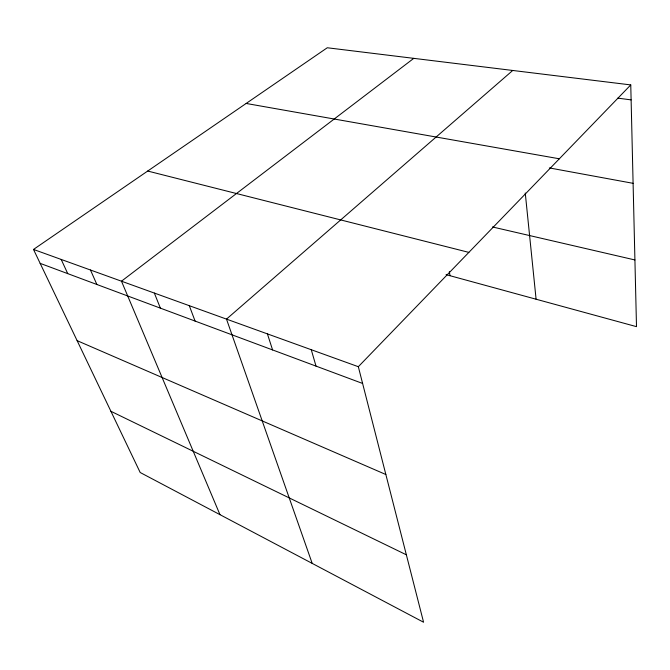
<?xml version="1.0" encoding="UTF-8"?>
<svg xmlns="http://www.w3.org/2000/svg" width="670" height="670" viewBox="0 0 670 670"><rect width="100%" height="100%" fill="white"/><g stroke="black" fill="none" stroke-linecap="round" stroke-linejoin="round"><path stroke-width="1" d="M358.333 366.708L630.763 84.914L327.27 47.763L33.5 249.441L140.189 472.509L423.574 622.237L358.333 366.708L33.5 249.441M512.734 70.467L226.494 319.113L312.195 563.386M413.784 58.349L121.471 281.199L219.969 514.66M617.799 98.13L631.115 99.889M246.15 103.456L559.333 158.79M549.35 167.927L633.1 183.329M492.45 226.954L634.917 259.952M147.693 171.043L468.858 252.381M446.078 274.633L636.5 326.65L630.763 84.914M40.158 263.36L362.612 383.466M77.125 340.653L385.861 474.519M110.91 411.288L406.355 554.802M61.196 259.441L67.737 273.628M90.475 270.01L96.874 284.482M154.351 293.075L160.381 308.141M189.292 305.688L195.087 321.064M267.414 333.886L272.581 349.933M311.257 349.715L316.014 366.113M449.336 271.651L450.006 275.713M525.255 193.019L536.092 299.222"/></g></svg>
